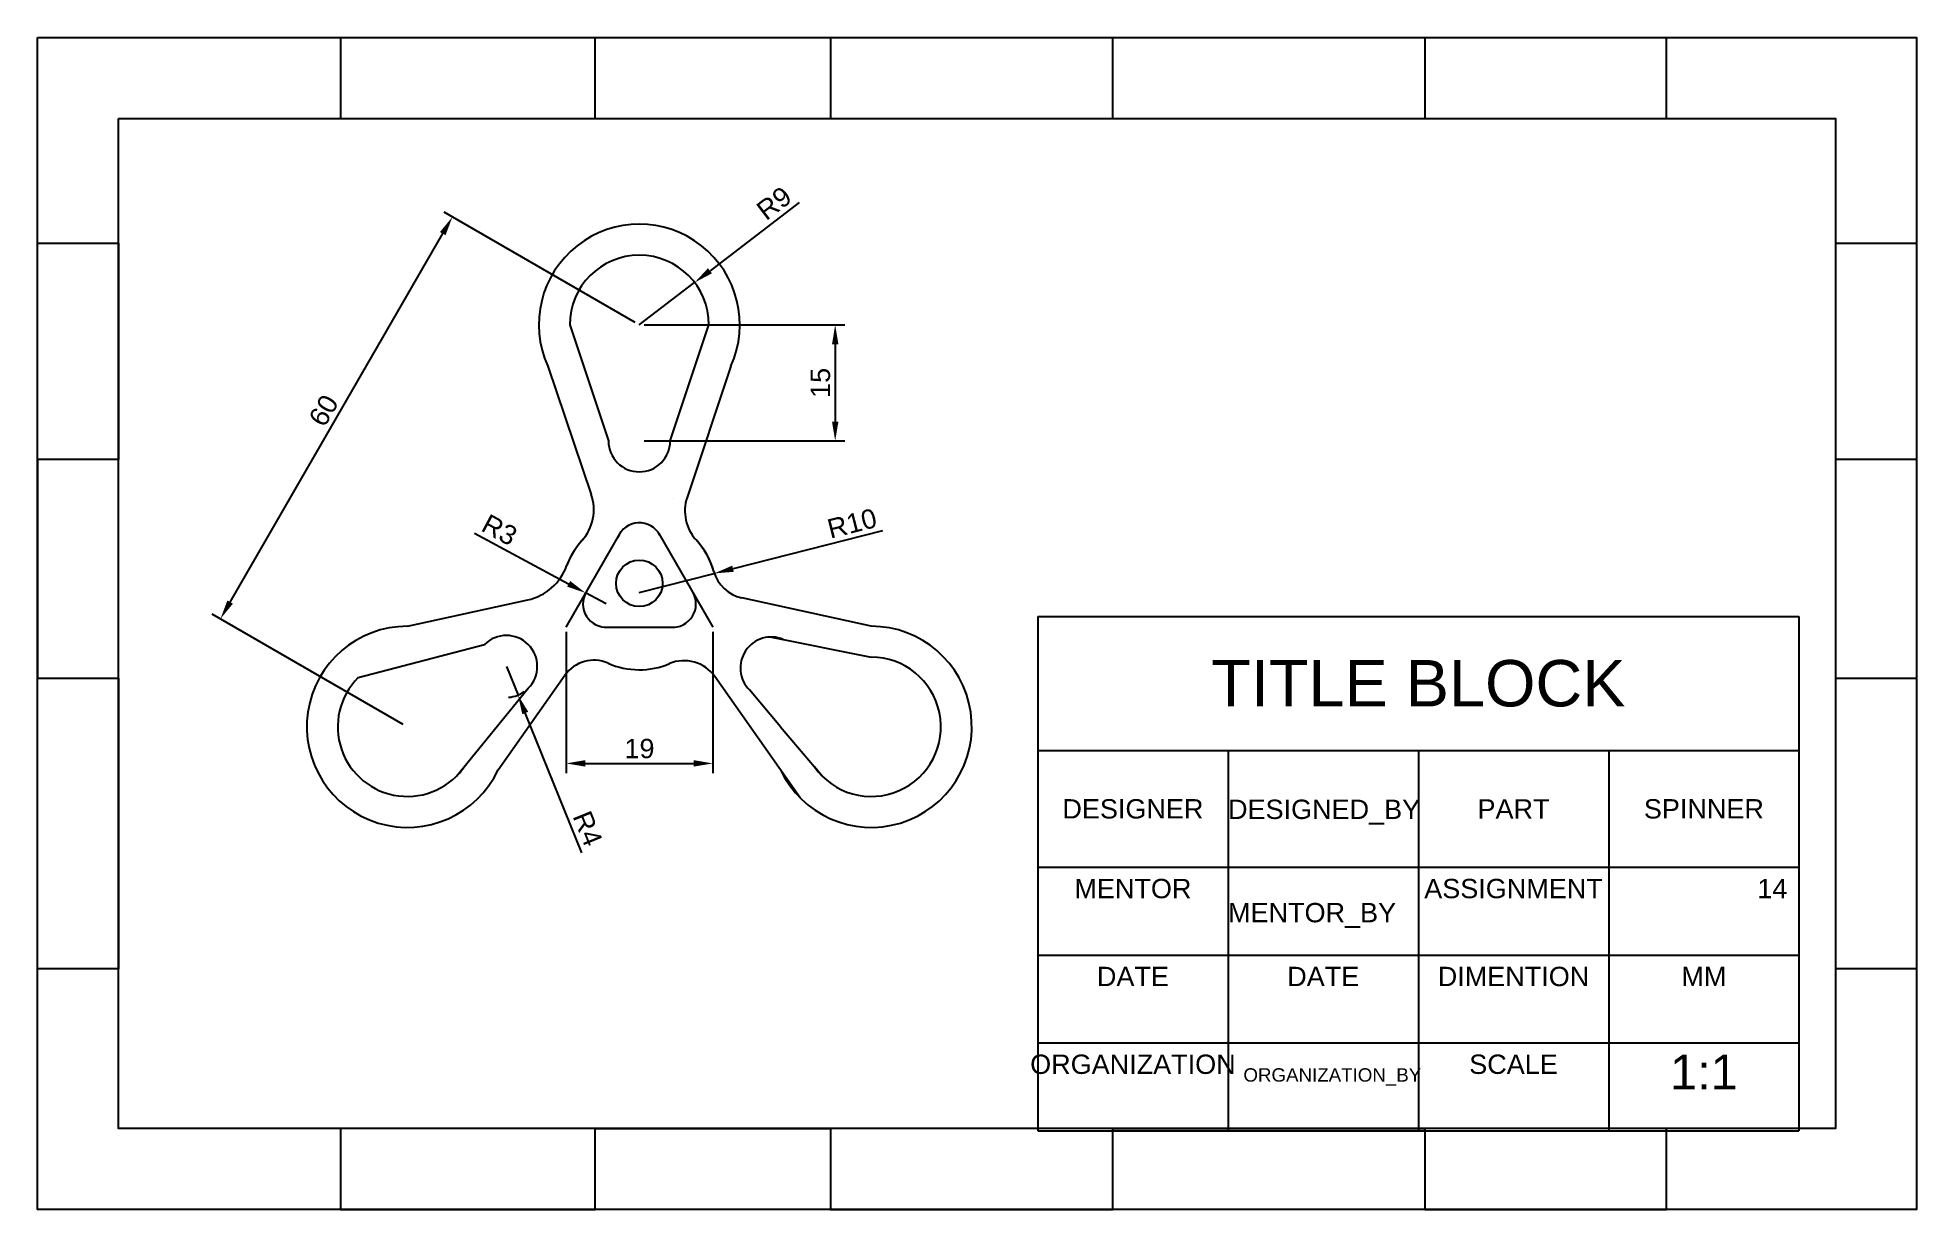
# Model space of a CAD drawing. Header units: millimetres. Extents: x 2552 to 5155, y 1238 to 2652.
# Drawn here: x 2552.3 to 2795.3, y 1237.6 to 1389.1 of the extents above; entities outside this region: 1.
import ezdxf

# ---------------------------------------------------------------- set-up
doc = ezdxf.new("R2010")
doc.units = ezdxf.units.MM
doc.styles.get("Standard").update_dxf_attribs({"font": 'arial.ttf'})
doc.dimstyles.new('ISO-25', dxfattribs={"dimtxt": 2.5, "dimasz": 2.5, "dimexe": 1.25, "dimexo": 0.625, "dimtad": 1, "dimtxsty": 'Standard', "dimcen": 2.5, "dimadec": 0, "dimazin": 0, "dimtfac": 1, "dimtmove": 0, "dimatfit": 3, "dimfxl": 1, "dimarcsym": 0})

# ---------------------------------------------------------------- blocks, each defined once
blk = doc.blocks.new('*D10')
at = {"color": 0, "lineweight": -2, "transparency": 16777216}
for p, q in [((2630.72, 1351.93), (2656.68, 1351.93)), ((2655.43, 1349.43), (2655.43, 1339.43)), ((2630.72, 1336.93), (2656.68, 1336.93))]:
    blk.add_line(p, q, dxfattribs=at)
at = {"color": 0, "transparency": 16777216}
for points in [[(2655.02, 1349.43), (2655.85, 1349.43), (2655.43, 1351.93)], [(2655.02, 1339.43), (2655.85, 1339.43), (2655.43, 1336.93)]]:
    blk.add_solid(points, dxfattribs=at)
at = {"layer": 'Defpoints', "color": 0, "transparency": 16777216}
for p in [(2630.1, 1351.93), (2630.1, 1336.93), (2655.43, 1336.93)]:
    blk.add_point(p, dxfattribs=at)
at = {"color": 0, "transparency": 16777216, "insert": (2653.53, 1344.43), "char_height": 2.5, "attachment_point": 5, "rotation": 90}
blk.add_mtext('15', dxfattribs=at)
blk = doc.blocks.new('*D11')
at = {"color": 0, "lineweight": -2, "transparency": 16777216}
for p, q in [((2650.78, 1367.74), (2639.24, 1358.92)), ((2630.1, 1351.93), (2637.25, 1357.4))]:
    blk.add_line(p, q, dxfattribs=at)
at = {"color": 0, "transparency": 16777216}
blk.add_solid([(2638.98, 1359.25), (2639.49, 1358.59), (2637.25, 1357.4)], dxfattribs=at)
at = {"layer": 'Defpoints', "color": 0, "transparency": 16777216}
for p in [(2637.25, 1357.4), (2630.1, 1351.93)]:
    blk.add_point(p, dxfattribs=at)
at = {"color": 0, "transparency": 16777216, "insert": (2647.53, 1367.65), "char_height": 2.5, "attachment_point": 5, "rotation": 37.3935}
blk.add_mtext('R9', dxfattribs=at)
blk = doc.blocks.new('*D14')
at = {"color": 0, "lineweight": -2, "transparency": 16777216}
for p, q in [((2629.56, 1352.25), (2604.84, 1366.51)), ((2577.18, 1316.09), (2604.68, 1363.72)), ((2599.56, 1300.28), (2574.84, 1314.55))]:
    blk.add_line(p, q, dxfattribs=at)
at = {"color": 0, "transparency": 16777216}
for points in [[(2604.32, 1363.93), (2605.04, 1363.52), (2605.93, 1365.89)], [(2576.82, 1316.3), (2577.54, 1315.89), (2575.93, 1313.93)]]:
    blk.add_solid(points, dxfattribs=at)
at = {"layer": 'Defpoints', "color": 0, "transparency": 16777216}
for p in [(2605.93, 1365.89), (2630.1, 1351.93), (2600.1, 1299.97)]:
    blk.add_point(p, dxfattribs=at)
at = {"color": 0, "transparency": 16777216, "insert": (2589.28, 1340.86), "char_height": 2.5, "attachment_point": 5, "rotation": 60}
blk.add_mtext('60', dxfattribs=at)
blk = doc.blocks.new('*D15')
at = {"color": 0, "lineweight": -2, "transparency": 16777216}
for p, q in [((2661.57, 1325.3), (2642.22, 1320.41)), ((2630.1, 1317.35), (2639.79, 1319.8))]:
    blk.add_line(p, q, dxfattribs=at)
at = {"color": 0, "transparency": 16777216}
blk.add_solid([(2642.12, 1320.81), (2642.32, 1320.01), (2639.79, 1319.8)], dxfattribs=at)
at = {"layer": 'Defpoints', "color": 0, "transparency": 16777216}
for p in [(2639.79, 1319.8), (2630.1, 1317.35)]:
    blk.add_point(p, dxfattribs=at)
at = {"color": 0, "transparency": 16777216, "insert": (2657.61, 1326.26), "char_height": 2.5, "attachment_point": 5, "rotation": 14.1838}
blk.add_mtext('R10', dxfattribs=at)
blk = doc.blocks.new('*D17')
at = {"color": 0, "lineweight": -2, "transparency": 16777216}
for p, q in [((2620.62, 1312.23), (2620.62, 1293.99)), ((2639.62, 1312.23), (2639.62, 1293.99)), ((2623.12, 1295.24), (2637.12, 1295.24))]:
    blk.add_line(p, q, dxfattribs=at)
at = {"color": 0, "transparency": 16777216}
for points in [[(2623.12, 1295.66), (2623.12, 1294.83), (2620.62, 1295.24)], [(2637.12, 1295.66), (2637.12, 1294.83), (2639.62, 1295.24)]]:
    blk.add_solid(points, dxfattribs=at)
at = {"layer": 'Defpoints', "color": 0, "transparency": 16777216}
for p in [(2620.62, 1312.86), (2639.62, 1312.86), (2639.62, 1295.24)]:
    blk.add_point(p, dxfattribs=at)
at = {"color": 0, "transparency": 16777216, "insert": (2630.12, 1297.15), "char_height": 2.5, "attachment_point": 5}
blk.add_mtext('19', dxfattribs=at)
blk = doc.blocks.new('*D18')
at = {"color": 0, "lineweight": -2, "transparency": 16777216}
for p, q in [((2608.79, 1325), (2620.96, 1318.45)), ((2625.81, 1315.85), (2623.16, 1317.27))]:
    blk.add_line(p, q, dxfattribs=at)
at = {"color": 0, "transparency": 16777216}
blk.add_solid([(2621.16, 1318.82), (2620.77, 1318.09), (2623.16, 1317.27)], dxfattribs=at)
at = {"layer": 'Defpoints', "color": 0, "transparency": 16777216}
for p in [(2623.16, 1317.27), (2625.81, 1315.85)]:
    blk.add_point(p, dxfattribs=at)
at = {"color": 0, "transparency": 16777216, "insert": (2612.02, 1325.42), "char_height": 2.5, "attachment_point": 5, "rotation": 331.7255}
blk.add_mtext('R3', dxfattribs=at)
blk = doc.blocks.new('*D19')
at = {"color": 0, "lineweight": -2, "transparency": 16777216}
for p, q in [((2612.91, 1307.78), (2614.41, 1304.08)), ((2622.68, 1283.68), (2615.35, 1301.76))]:
    blk.add_line(p, q, dxfattribs=at)
blk.add_arc((2612.91, 1307.78), 4, 274.163, 306.0475, dxfattribs=at)
at = {"color": 0, "transparency": 16777216}
blk.add_solid([(2615.73, 1301.92), (2614.96, 1301.6), (2614.41, 1304.08)], dxfattribs=at)
at = {"layer": 'Defpoints', "color": 0, "transparency": 16777216}
for p in [(2612.91, 1307.78), (2614.41, 1304.08)]:
    blk.add_point(p, dxfattribs=at)
at = {"color": 0, "transparency": 16777216, "insert": (2623.43, 1286.82), "char_height": 2.5, "attachment_point": 5, "rotation": 292.0679}
blk.add_mtext('R4', dxfattribs=at)
blk = doc.blocks.new('*T21')
at = {"color": 0, "linetype": 'ByBlock', "lineweight": -2, "transparency": 16777216}
for p, q in [((0, 0), (98.45, 0)), ((0, 0), (0, -66.49)), ((98.45, 0), (98.45, -66.49)), ((0, -17.35), (98.45, -17.35)), ((24.61, -17.35), (24.61, -66.49)), ((49.23, -17.35), (49.23, -66.49)), ((73.84, -17.35), (73.84, -66.49)), ((0, -32.43), (98.45, -32.43)), ((0, -43.79), (98.45, -43.79)), ((0, -55.14), (98.45, -55.14)), ((0, -66.49), (98.45, -66.49))]:
    blk.add_line(p, q, dxfattribs=at)
at = {"color": 0, "transparency": 16777216}
for s, insert, char_height, width, attachment_point in [('TITLE BLOCK', (49.23, -8.68), 6, 95.4531, 5), ('DESIGNER', (12.31, -24.89), 2.5, 21.6133, 5), ('PART', (61.53, -24.89), 2.5, 21.6133, 5), ('SPINNER', (86.15, -24.89), 2.5, 21.6133, 5), ('MENTOR', (12.31, -33.93), 2.5, 21.6133, 2), ('ASSIGNMENT', (61.53, -33.93), 2.5, 21.6133, 2), ('14', (96.95, -33.93), 2.5, 21.6133, 3), ('DATE', (12.31, -45.29), 2.5, 21.6133, 2), ('DATE', (36.92, -45.29), 2.5, 21.6133, 2), ('DIMENTION', (61.53, -45.29), 2.5, 21.6133, 2), ('MM', (86.15, -45.29), 2.5, 21.6133, 2), ('ORGANIZATION', (12.31, -56.64), 2.5, 21.6133, 2), ('SCALE', (61.53, -56.64), 2.5, 21.6133, 2), ('1:1', (86.15, -56.64), 4.5, 21.6133, 2)]:
    blk.add_mtext(s, dxfattribs=dict(at, insert=insert, char_height=char_height, width=width, attachment_point=attachment_point))

msp = doc.modelspace()

# ---------------------------------------------------------------- linework, layer by layer
for p, q in [((2591.457, 1389.065), (2591.457, 1378.609)), ((2624.384, 1378.609), (2624.384, 1389.065)), ((2624.384, 1389.065), (2654.842, 1389.065)), ((2654.842, 1389.065), (2654.842, 1378.609)), ((2691.337, 1378.609), (2691.337, 1389.065)), ((2691.337, 1389.065), (2731.674, 1389.065)), ((2731.674, 1389.065), (2731.674, 1378.609)), ((2762.955, 1378.609), (2762.955, 1389.065)), ((2591.457, 1378.609), (2624.384, 1378.609)), ((2654.842, 1378.609), (2691.337, 1378.609)), ((2731.674, 1378.609), (2762.955, 1378.609)), ((2552.278, 1362.472), (2562.734, 1362.472)), ((2562.734, 1362.472), (2562.734, 1334.507)), ((2784.806, 1362.472), (2795.262, 1362.472)), ((2795.262, 1362.472), (2795.262, 1334.507)), ((2621.099, 1351.934), (2626.099, 1336.934)), ((2634.099, 1336.934), (2639.099, 1351.934)), ((2618.253, 1346.58), (2623.89, 1330.01)), ((2641.946, 1346.58), (2636.277, 1329.626)), ((2562.734, 1334.507), (2552.278, 1334.507)), ((2552.278, 1334.507), (2552.278, 1306.269)), ((2795.262, 1334.507), (2784.806, 1334.507)), ((2784.806, 1334.507), (2784.806, 1306.269)), ((2634.516, 1329.454), (2634.516, 1329.454)), ((2634.516, 1329.454), (2634.516, 1329.454)), ((2620.617, 1312.858), (2627.752, 1325.216)), ((2632.635, 1324.951), (2639.617, 1312.858)), ((2600.099, 1312.972), (2615.696, 1316.385)), ((2660.099, 1312.972), (2643.371, 1316.632)), ((2625.54, 1312.858), (2634.698, 1312.858)), ((2593.736, 1306.336), (2610.077, 1310.611)), ((2647.172, 1311.581), (2660.099, 1308.972)), ((2552.278, 1306.269), (2562.734, 1306.269)), ((2562.734, 1306.269), (2562.734, 1268.708)), ((2606.463, 1293.608), (2615.734, 1304.954)), ((2611.849, 1294.41), (2620.457, 1306.628)), ((2650.907, 1290.78), (2639.856, 1306.465)), ((2784.806, 1306.269), (2795.262, 1306.269)), ((2795.262, 1306.269), (2795.262, 1268.708)), ((2648.372, 1299.972), (2644.344, 1304.752)), ((2648.372, 1299.972), (2652.749, 1294.779)), ((2653.736, 1293.608), (2652.749, 1294.779)), ((2562.734, 1268.708), (2552.278, 1268.708)), ((2795.262, 1268.708), (2784.806, 1268.708)), ((2591.457, 1248.045), (2591.457, 1237.589)), ((2624.384, 1237.589), (2624.384, 1248.045)), ((2624.384, 1248.045), (2654.842, 1248.045)), ((2654.842, 1248.045), (2654.842, 1237.589)), ((2691.337, 1237.589), (2691.337, 1248.045)), ((2691.337, 1248.045), (2731.674, 1248.045)), ((2731.674, 1248.045), (2731.674, 1237.589)), ((2762.955, 1237.589), (2762.955, 1248.045)), ((2591.457, 1237.589), (2624.384, 1237.589)), ((2654.842, 1237.589), (2691.337, 1237.589)), ((2731.674, 1237.589), (2762.955, 1237.589))]:
    msp.add_line(p, q)
for points in [[(2552.278, 1389.065), (2795.262, 1389.065), (2795.262, 1237.589), (2552.278, 1237.589)], [(2562.734, 1378.609), (2784.806, 1378.609), (2784.806, 1248.045), (2562.734, 1248.045)]]:
    msp.add_lwpolyline(points, close=True)
for centre in [(5151.981, 2649.259), (2630.099, 1318.518)]:
    msp.add_circle(centre, 3)
for centre, radius, start, end in [((2630.099, 1351.934), 13, 335.67943, 204.32057), ((2630.099, 1351.934), 9, 0, 180), ((2630.099, 1351.934), 9, 0, 180), ((2630.099, 1336.934), 4, 180, 0), ((2618.181, 1328.068), 6.03, 318.02954, 18.78837), ((2641.526, 1327.872), 5.534, 161.51264, 222.6441), ((2630.099, 1317.348), 10, 135, 160.02757), ((2630.099, 1317.348), 10, 135, 160.02757), ((2630.099, 1323.348), 3, 27.70198, 158.51362), ((2630.099, 1317.348), 10, 15.78229, 45), ((2630.099, 1317.348), 10, 15.78229, 45), ((2630.099, 1317.348), 10, 138.02954, 160.02757), ((2630.099, 1317.348), 10, 138.02954, 160.02757), ((2630.099, 1317.348), 10, 15.78229, 42.6441), ((2614.223, 1323.118), 6.893, 282.34111, 340.02757), ((2644.413, 1321.393), 4.874, 195.78229, 257.65889), ((2625.807, 1315.847), 3, 148.8297, 275.15904), ((2634.429, 1315.846), 3, 264.84096, 31.05199), ((2600.099, 1299.972), 13, 90, 334.66721), ((2660.099, 1299.972), 13, 205.33279, 90), ((2612.906, 1307.782), 4, 315, 135), ((2647.172, 1307.581), 4, 67.1837, 225), ((2624.224, 1303.973), 4.608, 66.28479, 144.83361), ((2630.099, 1317.348), 10, 246.28479, 292.94008), ((2630.099, 1317.348), 10, 246.28479, 292.94008), ((2630.099, 1317.348), 10, 246.28479, 292.94008), ((2630.099, 1317.348), 10, 246.28479, 292.94008), ((2635.889, 1303.669), 4.853, 35.16639, 112.94008), ((2660.099, 1299.972), 9, 215.24496, 90), ((2600.099, 1299.972), 9, 135, 326.49361)]:
    msp.add_arc(centre, radius, start, end)

# ---------------------------------------------------------------- block references
msp.add_blockref('*T21', (2681.626, 1314.243))

# ---------------------------------------------------------------- texts
for tag, p, height in [('DESIGNED_BY', (2706.24, 1288.058), 2.5), ('MENTOR_BY', (2706.24, 1274.704), 2.5), ('ORGANIZATION_BY', (2708.223, 1254.104), 1.733)]:
    msp.add_attdef(tag, p, '', height=height)

# ---------------------------------------------------------------- dimensions: what is measured, and where the dimension line sits
for center, mpoint, picture, middle in [((2630.099, 1351.934), (2637.25, 1357.399), '*D11', (2648.684, 1366.139)), ((2625.807, 1315.847), (2623.164, 1317.269), '*D18', (2611.119, 1323.747)), ((2630.099, 1317.348), (2639.795, 1319.798), '*D15', (2658.077, 1324.419)), ((2612.906, 1307.782), (2614.409, 1304.075), '*D19', (2621.688, 1286.119))]:
    dim = msp.add_radius_dim(center=center, mpoint=mpoint, dimstyle='ISO-25')
    dim.commit()
    dim.dimension.update_dxf_attribs({"geometry": picture, "text_midpoint": middle, "dimtype": 164})
dim = msp.add_aligned_dim(p1=(2600.099, 1299.972), p2=(2630.099, 1351.934), distance=27.912, dimstyle='ISO-25')
dim.commit()
dim.dimension.update_dxf_attribs({"geometry": '*D14', "text_midpoint": (2589.28, 1340.86)})
dim = msp.add_linear_dim(base=(2655.433, 1336.934), p1=(2630.099, 1351.934), p2=(2630.099, 1336.934), angle=90, dimstyle='ISO-25')
dim.commit()
dim.dimension.update_dxf_attribs({"geometry": '*D10', "text_midpoint": (2653.532, 1344.434)})
dim = msp.add_linear_dim(base=(2639.617, 1295.244), p1=(2620.617, 1312.858), p2=(2639.617, 1312.858), dimstyle='ISO-25')
dim.commit()
dim.dimension.update_dxf_attribs({"geometry": '*D17', "text_midpoint": (2630.117, 1297.146)})

doc.saveas('drawing.dxf')
